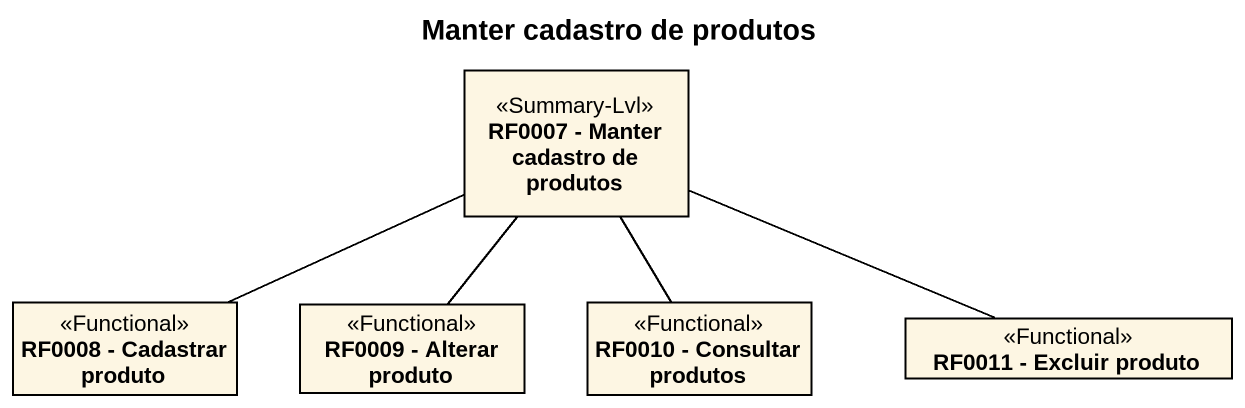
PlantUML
@startuml
title Manter cadastro de produtos
hide circle
hide empty members
class "RF0007 - Manter cadastro de produtos" as RF0007_Manter_cadastro_de <<Summary-Lvl>>
class "RF0008 - Cadastrar produto" as RF0008_Cadastrar_produto <<Functional>>
class "RF0009 - Alterar produto" as RF0009_Alterar_produto <<Functional>>
class "RF0010 - Consultar produtos" as RF0010_Consultar_produtos <<Functional>>
class "RF0011 - Excluir produto" as RF0011_Excluir_produto <<Functional>>
RF0008_Cadastrar_produto -right- RF0007_Manter_cadastro_de
RF0009_Alterar_produto -up- RF0007_Manter_cadastro_de
RF0010_Consultar_produtos -up- RF0007_Manter_cadastro_de
RF0011_Excluir_produto -left- RF0007_Manter_cadastro_de
@enduml
